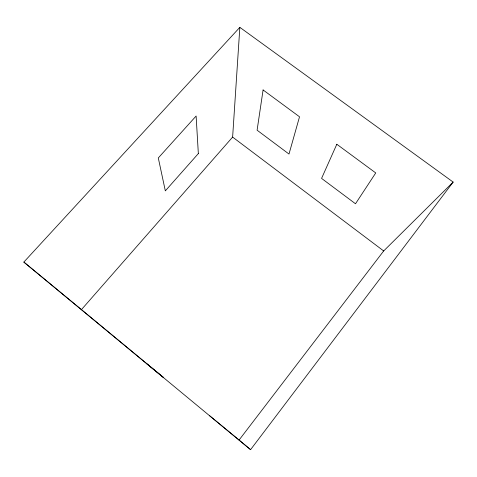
<?xml version="1.0" encoding="UTF-8"?>
<svg xmlns="http://www.w3.org/2000/svg" width="477" height="477" viewBox="0 0 477 477"><rect width="100%" height="100%" fill="white"/><g stroke="black" fill="none" stroke-linecap="round" stroke-linejoin="round"><path stroke-width="0.72" d="M23.85 262.082L81.442 309.627L232.627 137.09L239.842 27.344L453.15 182.077L250.58 449.656L23.85 262.082L239.842 27.344M250.58 449.656L239.084 440.038L383.681 250.956L453.15 182.077M232.627 137.09L383.681 250.956M209.63 415.753L239.084 440.038M146.582 363.593L163.277 377.325L81.442 309.627M263.089 89.95L257.097 130.197L288.996 154.047L299.526 116.793L263.089 89.95M336.816 144.257L321.57 178.398L355.502 203.762L375.745 172.936L336.816 144.257M198.343 153.582L165.328 190.872L158.298 157.947L196.119 116.024L198.343 153.582"/></g></svg>
